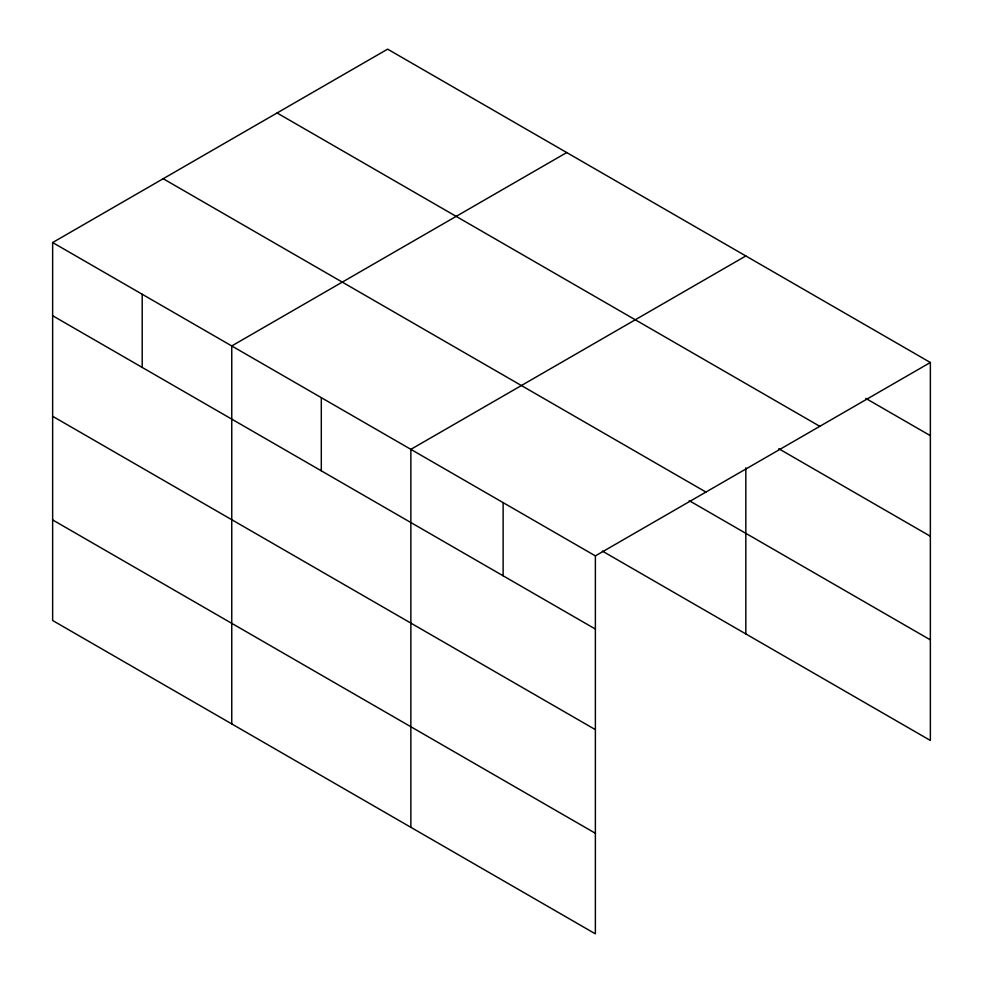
<?xml version="1.0" encoding="UTF-8"?>
<svg xmlns="http://www.w3.org/2000/svg" width="983" height="983" viewBox="0 0 983 983"><rect width="100%" height="100%" fill="white"/><g stroke="black" fill="none" stroke-linecap="round" stroke-linejoin="round"><path stroke-width="1.47" d="M595.379 729.644L595.379 555.886L52.64 242.543L52.64 620.506L595.379 933.85L595.379 729.644L52.64 416.288M602.272 551.045L930.36 740.457L930.36 362.494L387.621 49.15L52.64 242.543M566.724 152.549L231.755 345.942L231.755 723.906M745.827 255.961L410.857 449.354L410.857 827.317M595.379 555.886L930.36 362.494M865.765 398.373L930.36 435.666M277.071 112.971L819.81 426.315M778.769 448.727L930.36 536.251M163.19 178.722L705.929 492.065M689.194 500.642L930.36 639.872M52.64 315.715L595.379 629.059M52.64 519.921L595.379 833.265M745.827 467.81L745.827 633.924M503.124 502.62L503.124 575.792M321.306 397.648L321.306 470.82M142.203 294.249L142.203 367.409"/></g></svg>
